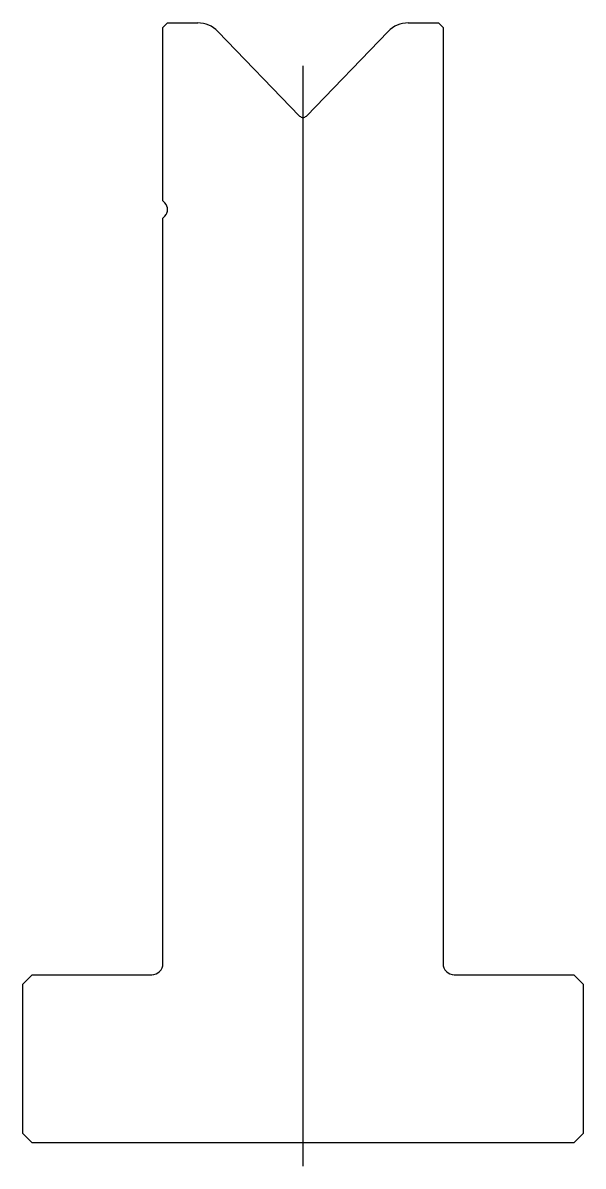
# Model space of a CAD drawing. Header units: metres. Extents: x -31 to 29, y -62 to 61.
import ezdxf

# ---------------------------------------------------------------- set-up
doc = ezdxf.new("R2010")
doc.units = ezdxf.units.M

msp = doc.modelspace()

# ---------------------------------------------------------------- linework, layer by layer
for p, q in [((-15.48031, 60.582878), (-15.98031, 60.082878)), ((-15.98031, 41.497092), (-15.98031, 60.082878)), ((-15.48031, 60.582878), (-12.253735, 60.582878)), ((10.293114, 60.582878), (13.51969, 60.582878)), ((14.01969, 60.082878), (13.51969, 60.582878)), ((14.01969, 60.082878), (14.01969, -40.217122)), ((-10.095715, 59.666854), (-1.33998, 50.600024)), ((-0.62064, 50.600024), (8.135095, 59.666854)), ((-0.98031, -61.917122), (-0.98031, 55.984922)), ((-15.98031, 41.497092), (-15.773203, 41.289985)), ((-15.773203, 39.875772), (-15.98031, 39.668665)), ((-15.98031, -40.217122), (-15.98031, 39.668665)), ((-29.98031, -41.417122), (-30.98031, -42.417122)), ((-29.98031, -41.417122), (-17.18031, -41.417122)), ((15.21969, -41.417122), (28.01969, -41.417122)), ((29.01969, -42.417122), (28.01969, -41.417122)), ((-30.98031, -58.417122), (-30.98031, -42.417122)), ((29.01969, -42.417122), (29.01969, -58.417122)), ((-30.98031, -58.417122), (-29.98031, -59.417122)), ((28.01969, -59.417122), (29.01969, -58.417122)), ((28.01969, -59.417122), (-29.98031, -59.417122))]:
    msp.add_line(p, q)
for centre, radius, start, end in [((-12.253735, 57.582878), 3, 44, 90), ((10.293114, 57.582878), 3, 90, 136), ((-0.98031, 50.947354), 0.5, 224, 316), ((-16.48031, 40.582878), 1, 315, 45), ((-17.18031, -40.217122), 1.2, 270, 0), ((15.21969, -40.217122), 1.2, 180, 270)]:
    msp.add_arc(centre, radius, start, end)

doc.saveas('drawing.dxf')
